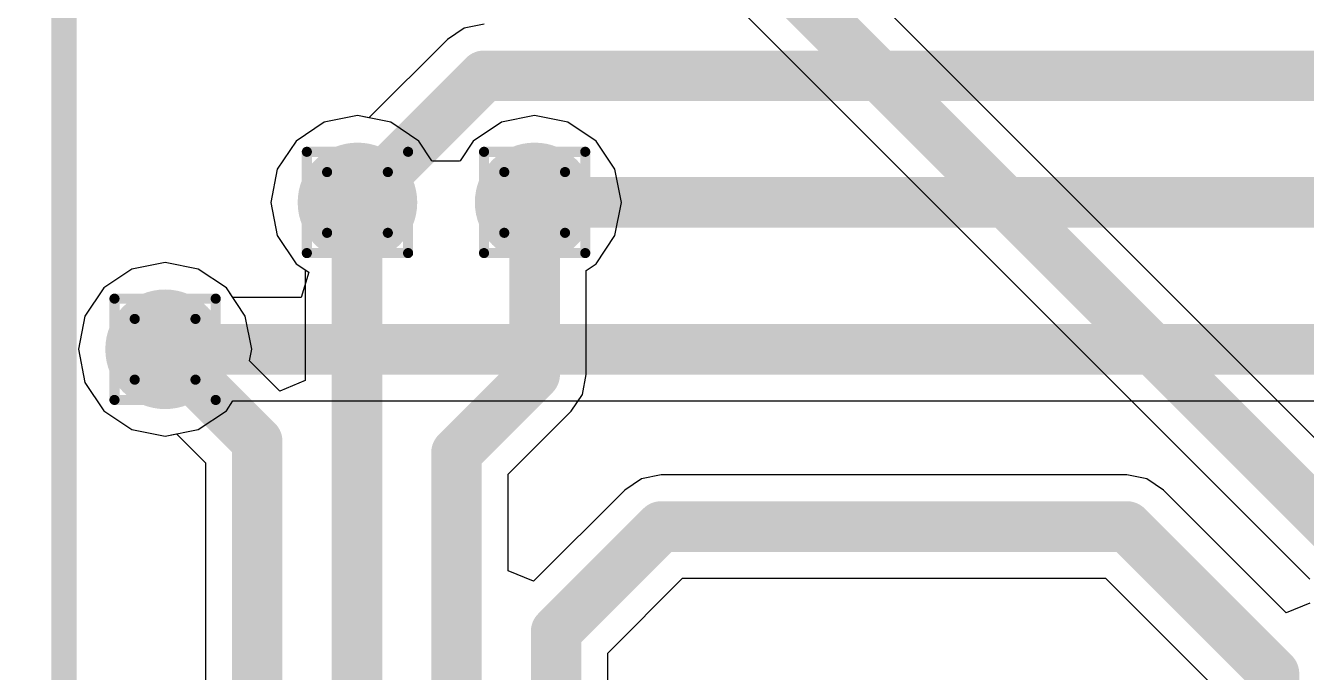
# Model space of a CAD drawing. Header units: inches. Extents: x -0.3 to 9.9, y -0.4 to 5.
# Drawn here: x 2.9744 to 3.2274, y 1.0742 to 1.2019 of the extents above; entities that cross this region are included whole.
import ezdxf

# ---------------------------------------------------------------- set-up
doc = ezdxf.new("R2010")
doc.units = ezdxf.units.IN
doc.header["$MEASUREMENT"] = 0
for name, color, linetype in [('Bottom Layer', 5, 'Continuous'), ('Bottom Solder', 6, 'Continuous'), ('Drill Drawing', 1, 'Continuous'), ('Top Layer', 1, 'Continuous'), ('Top Overlay', 2, 'Continuous'), ('Top Solder', 216, 'Continuous'), ('Via Holes', 16, 'Continuous')]:
    doc.layers.add(name, color=color, linetype=linetype)

# ---------------------------------------------------------------- blocks, each defined once
blk = doc.blocks.new('ZIO_101954_13')
at = {"layer": 'Top Overlay'}
blk.add_lwpolyline([(0.719, -1.74, 0.005, 0.005, 0), (0.719, 0.057, 0.005, 0.005, 0)], format="xyseb", dxfattribs=at)

msp = doc.modelspace()

# ---------------------------------------------------------------- hatches: boundary and pattern name
at = {"layer": 'Bottom Layer'}
h = msp.add_hatch(color=5, dxfattribs=at)
edge = h.paths.add_edge_path()
edge.add_arc((3.04, 1.167), 0.01181, 0, 360)
h = msp.add_hatch(color=5, dxfattribs=at)
edge = h.paths.add_edge_path()
edge.add_arc((3.075, 1.167), 0.01181, 0, 360)
h = msp.add_hatch(color=5, dxfattribs=at)
edge = h.paths.add_edge_path()
edge.add_arc((3.002, 1.138), 0.01181, 0, 360)
at = {"layer": 'Bottom Solder'}
h = msp.add_hatch(color=6, dxfattribs=at)
edge = h.paths.add_edge_path()
edge.add_arc((3.04, 1.167), 0.00591, 0, 360)
h = msp.add_hatch(color=6, dxfattribs=at)
edge = h.paths.add_edge_path()
edge.add_arc((3.075, 1.167), 0.00591, 0, 360)
h = msp.add_hatch(color=6, dxfattribs=at)
edge = h.paths.add_edge_path()
edge.add_arc((3.002, 1.138), 0.00591, 0, 360)
at = {"layer": 'Top Layer'}
h = msp.add_hatch(color=1, dxfattribs=at)
edge = h.paths.add_edge_path()
edge.add_arc((3.04, 1.167), 0.01181, 0, 360)
h = msp.add_hatch(color=1, dxfattribs=at)
edge = h.paths.add_edge_path()
edge.add_arc((3.075, 1.167), 0.01181, 0, 360)
h = msp.add_hatch(color=1, dxfattribs=at)
edge = h.paths.add_edge_path()
edge.add_arc((3.002, 1.138), 0.01181, 0, 360)
at = {"layer": 'Top Solder'}
h = msp.add_hatch(color=216, dxfattribs=at)
edge = h.paths.add_edge_path()
edge.add_arc((3.04, 1.167), 0.00591, 0, 360)
h = msp.add_hatch(color=216, dxfattribs=at)
edge = h.paths.add_edge_path()
edge.add_arc((3.075, 1.167), 0.00591, 0, 360)
h = msp.add_hatch(color=216, dxfattribs=at)
edge = h.paths.add_edge_path()
edge.add_arc((3.002, 1.138), 0.00591, 0, 360)
at = {"layer": 'Via Holes'}
h = msp.add_hatch(color=7, dxfattribs=at)
edge = h.paths.add_edge_path()
edge.add_arc((3.04, 1.167), 0.00591, 0, 360)
h = msp.add_hatch(color=7, dxfattribs=at)
edge = h.paths.add_edge_path()
edge.add_arc((3.075, 1.167), 0.00591, 0, 360)
h = msp.add_hatch(color=7, dxfattribs=at)
edge = h.paths.add_edge_path()
edge.add_arc((3.002, 1.138), 0.00591, 0, 360)

# ---------------------------------------------------------------- linework, layer by layer
at = {"layer": 'Bottom Layer'}
for p, q in [((3.065, 1.2022), (3.0611, 1.20142)), ((3.0611, 1.20142), (3.05779, 1.19921)), ((3.05779, 1.19921), (3.04227, 1.18369)), ((3.04, 1.18414), (3.03344, 1.18284)), ((3.04227, 1.18369), (3.04, 1.18414)), ((3.03344, 1.18284), (3.02788, 1.17912)), ((3.02788, 1.17912), (3.02416, 1.17356)), ((3.02416, 1.17356), (3.02286, 1.167)), ((3.02286, 1.167), (3.02416, 1.16044)), ((3.02416, 1.16044), (3.02788, 1.15488)), ((2.99544, 1.15384), (2.98988, 1.15012)), ((3.002, 1.15514), (2.99544, 1.15384)), ((3.00856, 1.15384), (3.002, 1.15514)), ((3.01412, 1.15012), (3.00856, 1.15384)), ((3.02788, 1.15488), (3.0304, 1.1532)), ((3.0304, 1.1532), (3.02888, 1.1482)), ((2.98988, 1.15012), (2.98616, 1.14456)), ((3.01541, 1.1482), (3.01412, 1.15012)), ((3.02888, 1.1482), (3.01541, 1.1482)), ((2.98616, 1.14456), (2.98486, 1.138)), ((2.98486, 1.138), (2.98616, 1.13144)), ((2.98616, 1.13144), (2.98988, 1.12588)), ((2.98988, 1.12588), (2.99544, 1.12216)), ((3.00856, 1.12216), (3.01412, 1.12588)), ((3.01412, 1.12588), (3.01541, 1.1278)), ((3.01541, 1.1278), (3.2855, 1.1278)), ((2.99544, 1.12216), (3.002, 1.12086)), ((3.002, 1.12086), (3.00856, 1.12216))]:
    msp.add_line(p, q, dxfattribs=at)
for points in [[(3.04, 1.167, 0.01, 0.01, 0), (3.065, 1.192, 0.01, 0.01, 0)], [(3.065, 1.192, 0.01, 0.01, 0), (3.29708, 1.192, 0.01, 0.01, 0)], [(3.075, 1.167, 0.01, 0.01, 0), (3.29329, 1.167, 0.01, 0.01, 0)], [(3.002, 1.138, 0.01, 0.01, 0), (3.2855, 1.138, 0.01, 0.01, 0)]]:
    msp.add_lwpolyline(points, format="xyseb", dxfattribs=at)
for points in [[(3.0625, 1.192, 0.005, 0.005, 1), (3.0675, 1.192, 0.005, 0.005, 1)], [(3.0625, 1.192, 0.005, 0.005, 1), (3.0675, 1.192, 0.005, 0.005, 1)], [(3.0375, 1.167, 0.005, 0.005, 1), (3.0425, 1.167, 0.005, 0.005, 1)], [(3.0725, 1.167, 0.005, 0.005, 1), (3.0775, 1.167, 0.005, 0.005, 1)], [(2.9995, 1.138, 0.005, 0.005, 1), (3.0045, 1.138, 0.005, 0.005, 1)]]:
    msp.add_lwpolyline(points, format="xyseb", close=True, dxfattribs=at)
at = {"layer": 'Drill Drawing'}
for points in [[(3.03, 1.177, 0.002, 0.002, 0), (3.05, 1.177, 0.002, 0.002, 0)], [(3.03, 1.157, 0.002, 0.002, 0), (3.03, 1.177, 0.002, 0.002, 0)], [(3.05, 1.157, 0.002, 0.002, 0), (3.05, 1.177, 0.002, 0.002, 0)], [(3.065, 1.177, 0.002, 0.002, 0), (3.085, 1.177, 0.002, 0.002, 0)], [(3.065, 1.157, 0.002, 0.002, 0), (3.065, 1.177, 0.002, 0.002, 0)], [(3.085, 1.157, 0.002, 0.002, 0), (3.085, 1.177, 0.002, 0.002, 0)], [(3.034, 1.173, 0.002, 0.002, 0), (3.046, 1.173, 0.002, 0.002, 0)], [(3.034, 1.161, 0.002, 0.002, 0), (3.034, 1.173, 0.002, 0.002, 0)], [(3.046, 1.161, 0.002, 0.002, 0), (3.046, 1.173, 0.002, 0.002, 0)], [(3.069, 1.173, 0.002, 0.002, 0), (3.081, 1.173, 0.002, 0.002, 0)], [(3.069, 1.161, 0.002, 0.002, 0), (3.069, 1.173, 0.002, 0.002, 0)], [(3.081, 1.161, 0.002, 0.002, 0), (3.081, 1.173, 0.002, 0.002, 0)], [(3.034, 1.161, 0.002, 0.002, 0), (3.046, 1.161, 0.002, 0.002, 0)], [(3.069, 1.161, 0.002, 0.002, 0), (3.081, 1.161, 0.002, 0.002, 0)], [(3.03, 1.157, 0.002, 0.002, 0), (3.05, 1.157, 0.002, 0.002, 0)], [(3.065, 1.157, 0.002, 0.002, 0), (3.085, 1.157, 0.002, 0.002, 0)], [(2.992, 1.148, 0.002, 0.002, 0), (3.012, 1.148, 0.002, 0.002, 0)], [(2.992, 1.128, 0.002, 0.002, 0), (2.992, 1.148, 0.002, 0.002, 0)], [(3.012, 1.128, 0.002, 0.002, 0), (3.012, 1.148, 0.002, 0.002, 0)], [(2.996, 1.144, 0.002, 0.002, 0), (3.008, 1.144, 0.002, 0.002, 0)], [(2.996, 1.132, 0.002, 0.002, 0), (2.996, 1.144, 0.002, 0.002, 0)], [(3.008, 1.132, 0.002, 0.002, 0), (3.008, 1.144, 0.002, 0.002, 0)], [(2.996, 1.132, 0.002, 0.002, 0), (3.008, 1.132, 0.002, 0.002, 0)], [(2.992, 1.128, 0.002, 0.002, 0), (3.012, 1.128, 0.002, 0.002, 0)]]:
    msp.add_lwpolyline(points, format="xyseb", dxfattribs=at)
for points in [[(3.0295, 1.177, 0.001, 0.001, 1), (3.0305, 1.177, 0.001, 0.001, 1)], [(3.0295, 1.177, 0.001, 0.001, 1), (3.0305, 1.177, 0.001, 0.001, 1)], [(3.0495, 1.177, 0.001, 0.001, 1), (3.0505, 1.177, 0.001, 0.001, 1)], [(3.0495, 1.177, 0.001, 0.001, 1), (3.0505, 1.177, 0.001, 0.001, 1)], [(3.0645, 1.177, 0.001, 0.001, 1), (3.0655, 1.177, 0.001, 0.001, 1)], [(3.0645, 1.177, 0.001, 0.001, 1), (3.0655, 1.177, 0.001, 0.001, 1)], [(3.0845, 1.177, 0.001, 0.001, 1), (3.0855, 1.177, 0.001, 0.001, 1)], [(3.0845, 1.177, 0.001, 0.001, 1), (3.0855, 1.177, 0.001, 0.001, 1)], [(3.0335, 1.173, 0.001, 0.001, 1), (3.0345, 1.173, 0.001, 0.001, 1)], [(3.0335, 1.173, 0.001, 0.001, 1), (3.0345, 1.173, 0.001, 0.001, 1)], [(3.0455, 1.173, 0.001, 0.001, 1), (3.0465, 1.173, 0.001, 0.001, 1)], [(3.0455, 1.173, 0.001, 0.001, 1), (3.0465, 1.173, 0.001, 0.001, 1)], [(3.0685, 1.173, 0.001, 0.001, 1), (3.0695, 1.173, 0.001, 0.001, 1)], [(3.0685, 1.173, 0.001, 0.001, 1), (3.0695, 1.173, 0.001, 0.001, 1)], [(3.0805, 1.173, 0.001, 0.001, 1), (3.0815, 1.173, 0.001, 0.001, 1)], [(3.0805, 1.173, 0.001, 0.001, 1), (3.0815, 1.173, 0.001, 0.001, 1)], [(3.0335, 1.161, 0.001, 0.001, 1), (3.0345, 1.161, 0.001, 0.001, 1)], [(3.0335, 1.161, 0.001, 0.001, 1), (3.0345, 1.161, 0.001, 0.001, 1)], [(3.0455, 1.161, 0.001, 0.001, 1), (3.0465, 1.161, 0.001, 0.001, 1)], [(3.0455, 1.161, 0.001, 0.001, 1), (3.0465, 1.161, 0.001, 0.001, 1)], [(3.0685, 1.161, 0.001, 0.001, 1), (3.0695, 1.161, 0.001, 0.001, 1)], [(3.0685, 1.161, 0.001, 0.001, 1), (3.0695, 1.161, 0.001, 0.001, 1)], [(3.0805, 1.161, 0.001, 0.001, 1), (3.0815, 1.161, 0.001, 0.001, 1)], [(3.0805, 1.161, 0.001, 0.001, 1), (3.0815, 1.161, 0.001, 0.001, 1)], [(3.0295, 1.157, 0.001, 0.001, 1), (3.0305, 1.157, 0.001, 0.001, 1)], [(3.0295, 1.157, 0.001, 0.001, 1), (3.0305, 1.157, 0.001, 0.001, 1)], [(3.0495, 1.157, 0.001, 0.001, 1), (3.0505, 1.157, 0.001, 0.001, 1)], [(3.0495, 1.157, 0.001, 0.001, 1), (3.0505, 1.157, 0.001, 0.001, 1)], [(3.0645, 1.157, 0.001, 0.001, 1), (3.0655, 1.157, 0.001, 0.001, 1)], [(3.0645, 1.157, 0.001, 0.001, 1), (3.0655, 1.157, 0.001, 0.001, 1)], [(3.0845, 1.157, 0.001, 0.001, 1), (3.0855, 1.157, 0.001, 0.001, 1)], [(3.0845, 1.157, 0.001, 0.001, 1), (3.0855, 1.157, 0.001, 0.001, 1)], [(2.9915, 1.148, 0.001, 0.001, 1), (2.9925, 1.148, 0.001, 0.001, 1)], [(2.9915, 1.148, 0.001, 0.001, 1), (2.9925, 1.148, 0.001, 0.001, 1)], [(3.0115, 1.148, 0.001, 0.001, 1), (3.0125, 1.148, 0.001, 0.001, 1)], [(3.0115, 1.148, 0.001, 0.001, 1), (3.0125, 1.148, 0.001, 0.001, 1)], [(2.9955, 1.144, 0.001, 0.001, 1), (2.9965, 1.144, 0.001, 0.001, 1)], [(2.9955, 1.144, 0.001, 0.001, 1), (2.9965, 1.144, 0.001, 0.001, 1)], [(3.0075, 1.144, 0.001, 0.001, 1), (3.0085, 1.144, 0.001, 0.001, 1)], [(3.0075, 1.144, 0.001, 0.001, 1), (3.0085, 1.144, 0.001, 0.001, 1)], [(2.9955, 1.132, 0.001, 0.001, 1), (2.9965, 1.132, 0.001, 0.001, 1)], [(2.9955, 1.132, 0.001, 0.001, 1), (2.9965, 1.132, 0.001, 0.001, 1)], [(3.0075, 1.132, 0.001, 0.001, 1), (3.0085, 1.132, 0.001, 0.001, 1)], [(3.0075, 1.132, 0.001, 0.001, 1), (3.0085, 1.132, 0.001, 0.001, 1)], [(2.9915, 1.128, 0.001, 0.001, 1), (2.9925, 1.128, 0.001, 0.001, 1)], [(2.9915, 1.128, 0.001, 0.001, 1), (2.9925, 1.128, 0.001, 0.001, 1)], [(3.0115, 1.128, 0.001, 0.001, 1), (3.0125, 1.128, 0.001, 0.001, 1)], [(3.0115, 1.128, 0.001, 0.001, 1), (3.0125, 1.128, 0.001, 0.001, 1)]]:
    msp.add_lwpolyline(points, format="xyseb", close=True, dxfattribs=at)
at = {"layer": 'Top Layer'}
for p, q in [((3.24444, 1.10512), (2.93018, 1.41938)), ((2.91875, 1.40197), (3.2281, 1.09263)), ((3.04, 1.18414), (3.03344, 1.18284)), ((3.04656, 1.18284), (3.04, 1.18414)), ((3.075, 1.18414), (3.06844, 1.18284)), ((3.08156, 1.18284), (3.075, 1.18414)), ((3.03344, 1.18284), (3.02788, 1.17912)), ((3.05212, 1.17912), (3.04656, 1.18284)), ((3.06844, 1.18284), (3.06288, 1.17912)), ((3.08712, 1.17912), (3.08156, 1.18284)), ((3.02788, 1.17912), (3.02416, 1.17356)), ((3.05472, 1.17523), (3.05212, 1.17912)), ((3.06288, 1.17912), (3.06028, 1.17523)), ((3.09084, 1.17356), (3.08712, 1.17912)), ((3.05492, 1.17515), (3.05472, 1.17523)), ((3.06008, 1.17515), (3.05492, 1.17515)), ((3.06028, 1.17523), (3.06008, 1.17515)), ((3.02416, 1.17356), (3.02286, 1.167)), ((3.09214, 1.167), (3.09084, 1.17356)), ((3.02286, 1.167), (3.02416, 1.16044)), ((3.09084, 1.16044), (3.09214, 1.167)), ((3.02416, 1.16044), (3.02788, 1.15488)), ((3.08712, 1.15488), (3.09084, 1.16044)), ((2.99544, 1.15384), (2.98988, 1.15012)), ((3.002, 1.15514), (2.99544, 1.15384)), ((3.00856, 1.15384), (3.002, 1.15514)), ((3.01412, 1.15012), (3.00856, 1.15384)), ((3.02788, 1.15488), (3.02968, 1.15368)), ((3.0852, 1.15359), (3.08712, 1.15488)), ((3.02968, 1.15368), (3.02968, 1.13181)), ((3.0852, 1.133), (3.0852, 1.15359)), ((2.98988, 1.15012), (2.98616, 1.14456)), ((3.01784, 1.14456), (3.01412, 1.15012)), ((2.98616, 1.14456), (2.98486, 1.138)), ((3.01914, 1.138), (3.01784, 1.14456)), ((2.98486, 1.138), (2.98616, 1.13144)), ((3.01869, 1.13573), (3.01914, 1.138)), ((3.02468, 1.12974), (3.01869, 1.13573)), ((2.98616, 1.13144), (2.98988, 1.12588)), ((3.02968, 1.13181), (3.02468, 1.12974)), ((3.08442, 1.1291), (3.0852, 1.133)), ((3.08221, 1.12579), (3.08442, 1.1291)), ((2.98988, 1.12588), (2.99544, 1.12216)), ((3.06976, 1.11334), (3.08221, 1.12579)), ((2.99544, 1.12216), (3.002, 1.12086)), ((3.002, 1.12086), (3.00427, 1.12131)), ((3.00427, 1.12131), (3.01, 1.11558)), ((3.01, 1.11558), (3.01, 1.02518)), ((3.06976, 1.09425), (3.06976, 1.11334)), ((3.0961, 1.11242), (3.09279, 1.11021)), ((3.1, 1.1132), (3.0961, 1.11242)), ((3.192, 1.1132), (3.1, 1.1132)), ((3.1959, 1.11242), (3.192, 1.1132)), ((3.19921, 1.11021), (3.1959, 1.11242)), ((3.09279, 1.11021), (3.07476, 1.09218)), ((3.22348, 1.08594), (3.19921, 1.11021)), ((3.07476, 1.09218), (3.06976, 1.09425)), ((3.08944, 1.07802), (3.10422, 1.0928)), ((3.10422, 1.0928), (3.18778, 1.0928)), ((3.18778, 1.0928), (3.21085, 1.06973)), ((3.2281, 1.08786), (3.22348, 1.08594)), ((3.08944, 1.02518), (3.08944, 1.07802))]:
    msp.add_line(p, q, dxfattribs=at)
for points in [[(2.92297, 1.41217, 0.01, 0.01, 0), (3.23829, 1.09685, 0.01, 0.01, 0)], [(3.075, 1.133, 0.01, 0.01, 0), (3.075, 1.167, 0.01, 0.01, 0)], [(3.03988, 1.16588, 0.01, 0.01, 0), (3.04, 1.166, 0.01, 0.01, 0)], [(3.03988, 0.99065, 0.01, 0.01, 0), (3.03988, 1.16588, 0.01, 0.01, 0)], [(3.001, 1.139, 0.01, 0.01, 0), (3.002, 1.138, 0.01, 0.01, 0)], [(3.002, 1.138, 0.01, 0.01, 0), (3.02019, 1.11981, 0.01, 0.01, 0)], [(3.05956, 1.11756, 0.01, 0.01, 0), (3.075, 1.133, 0.01, 0.01, 0)], [(3.02019, 0.99065, 0.01, 0.01, 0), (3.02019, 1.11981, 0.01, 0.01, 0)], [(3.05956, 0.99065, 0.01, 0.01, 0), (3.05956, 1.11756, 0.01, 0.01, 0)], [(3.07925, 1.08225, 0.01, 0.01, 0), (3.1, 1.103, 0.01, 0.01, 0)], [(3.1, 1.103, 0.01, 0.01, 0), (3.192, 1.103, 0.01, 0.01, 0)], [(3.192, 1.103, 0.01, 0.01, 0), (3.22104, 1.07396, 0.01, 0.01, 0)], [(3.07925, 0.99065, 0.01, 0.01, 0), (3.07925, 1.08225, 0.01, 0.01, 0)], [(3.22104, 1.04187, 0.01, 0.01, 0), (3.22104, 1.07396, 0.01, 0.01, 0)]]:
    msp.add_lwpolyline(points, format="xyseb", dxfattribs=at)
for points in [[(3.0725, 1.167, 0.005, 0.005, 1), (3.0775, 1.167, 0.005, 0.005, 1)], [(3.03738, 1.16588, 0.005, 0.005, 1), (3.04238, 1.16588, 0.005, 0.005, 1)], [(3.03738, 1.16588, 0.005, 0.005, 1), (3.04238, 1.16588, 0.005, 0.005, 1)], [(3.0375, 1.166, 0.005, 0.005, 1), (3.0425, 1.166, 0.005, 0.005, 1)], [(2.9985, 1.139, 0.005, 0.005, 1), (3.0035, 1.139, 0.005, 0.005, 1)], [(2.9995, 1.138, 0.005, 0.005, 1), (3.0045, 1.138, 0.005, 0.005, 1)], [(2.9995, 1.138, 0.005, 0.005, 1), (3.0045, 1.138, 0.005, 0.005, 1)], [(3.0725, 1.133, 0.005, 0.005, 1), (3.0775, 1.133, 0.005, 0.005, 1)], [(3.0725, 1.133, 0.005, 0.005, 1), (3.0775, 1.133, 0.005, 0.005, 1)], [(3.01769, 1.11981, 0.005, 0.005, 1), (3.02269, 1.11981, 0.005, 0.005, 1)], [(3.01769, 1.11981, 0.005, 0.005, 1), (3.02269, 1.11981, 0.005, 0.005, 1)], [(3.05706, 1.11756, 0.005, 0.005, 1), (3.06206, 1.11756, 0.005, 0.005, 1)], [(3.05706, 1.11756, 0.005, 0.005, 1), (3.06206, 1.11756, 0.005, 0.005, 1)], [(3.0975, 1.103, 0.005, 0.005, 1), (3.1025, 1.103, 0.005, 0.005, 1)], [(3.0975, 1.103, 0.005, 0.005, 1), (3.1025, 1.103, 0.005, 0.005, 1)], [(3.1895, 1.103, 0.005, 0.005, 1), (3.1945, 1.103, 0.005, 0.005, 1)], [(3.1895, 1.103, 0.005, 0.005, 1), (3.1945, 1.103, 0.005, 0.005, 1)], [(3.07675, 1.08225, 0.005, 0.005, 1), (3.08175, 1.08225, 0.005, 0.005, 1)], [(3.07675, 1.08225, 0.005, 0.005, 1), (3.08175, 1.08225, 0.005, 0.005, 1)], [(3.21854, 1.07396, 0.005, 0.005, 1), (3.22354, 1.07396, 0.005, 0.005, 1)], [(3.21854, 1.07396, 0.005, 0.005, 1), (3.22354, 1.07396, 0.005, 0.005, 1)]]:
    msp.add_lwpolyline(points, format="xyseb", close=True, dxfattribs=at)

# ---------------------------------------------------------------- block references
msp.add_blockref('ZIO_101954_13', (2.263, 2.113))

doc.saveas('drawing.dxf')
